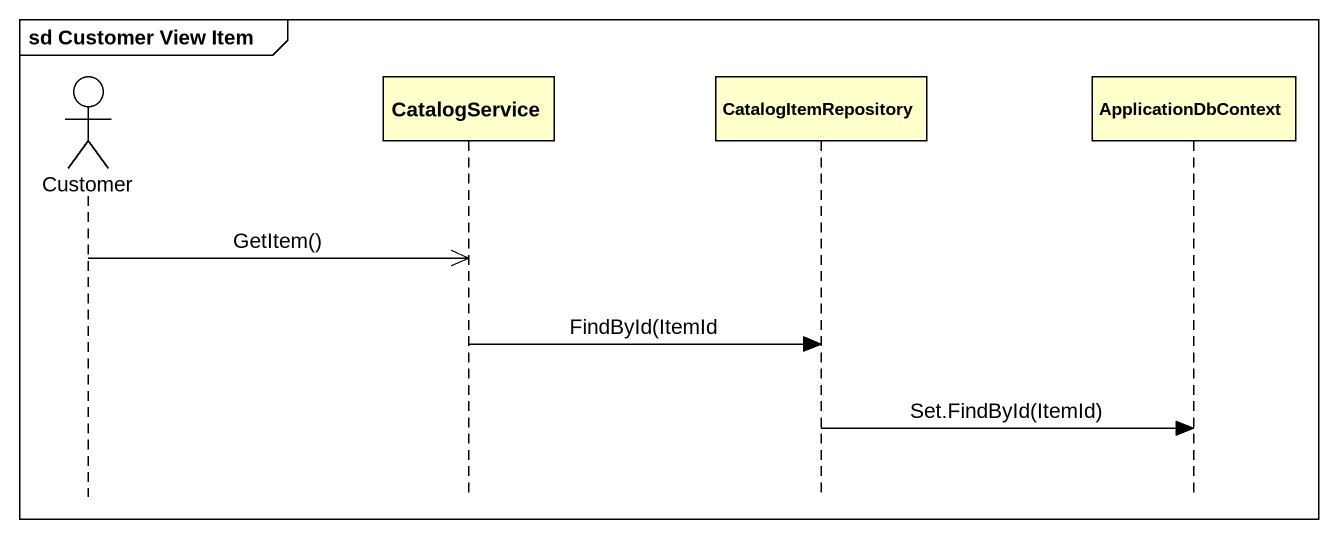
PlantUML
@startuml
mainframe sd Customer View Item
hide footbox
actor Customer
participant CatalogService
participant CatalogItemRepository
participant ApplicationDbContext

Customer ->> CatalogService : GetItem()
CatalogService -> CatalogItemRepository : FindById(ItemId
CatalogItemRepository -> ApplicationDbContext : Set.FindById(ItemId)
@enduml
